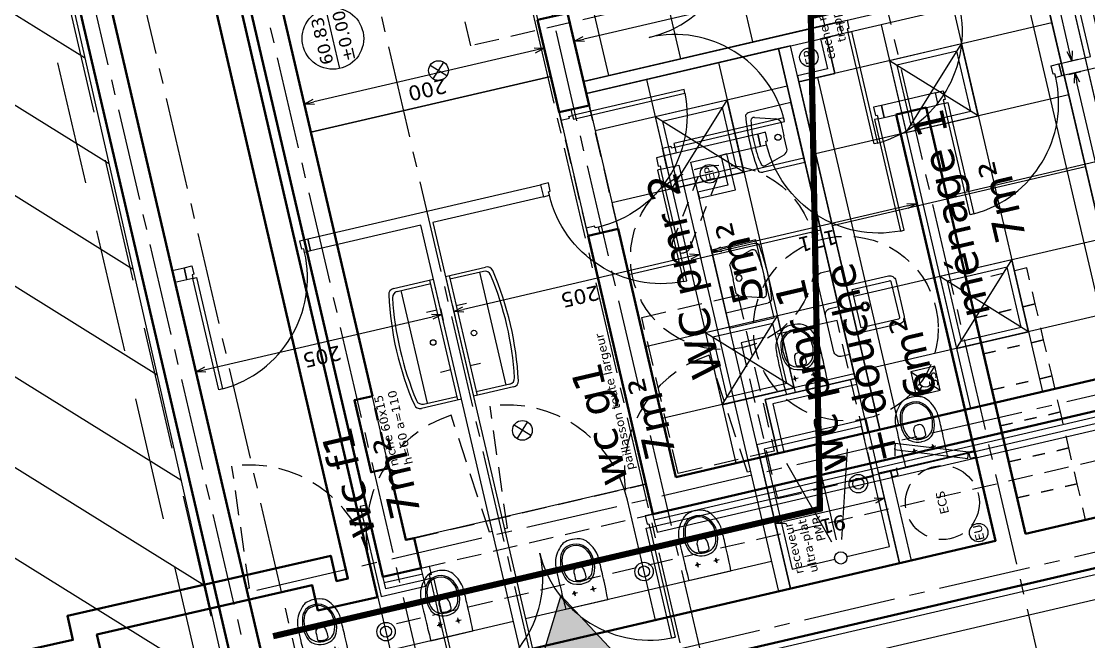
# Model space of a CAD drawing. Header units: metres. Extents: x -49 to 867749, y -579737 to 170817.
# Drawn here: x 867388.71 to 867397.37, y -409060.7 to -409055.66 of the extents above; entities that cross this region are included whole.
import ezdxf
from ezdxf.enums import TextEntityAlignment as Align

# ---------------------------------------------------------------- set-up
doc = ezdxf.new("R2010")
doc.units = ezdxf.units.M
doc.header["$MEASUREMENT"] = 0
doc.header["$PDMODE"] = 3
doc.header["$PDSIZE"] = 0.1
for name, pattern in [('01', [0.15, 0.1, -0.05]), ('02', [0.28, 0.2, -0.08]), ('AXES2', [1.125, 0.75, -0.125, 0.125, -0.125]), ('CACHE2', [0.1875, 0.125, -0.0625]), ('DASHED', [0.75, 0.5, -0.25])]:
    doc.linetypes.add(name, pattern=pattern)
for name, color, linetype in [('00-AXE-0.00', 14, 'AXES2'), ('01-CLOISON-0.25', 3, 'Continuous'), ('01-DOUBLAGE-0.0x', 6, 'Continuous'), ('01-ISOL-0.08', 43, 'ISOLATION'), ('01-SANITAIRE-0.15', 44, 'Continuous'), ('02-VU-CACHE-01-0.10', 133, '01'), ('05-COT-ALTIM-0.20', 42, 'Continuous'), ('06-COT-50&100-0.20', 2, 'Continuous'), ('06-SYMB-DIVERS-0.20', 20, 'Continuous'), ('06-TXT-DETAILS-DIVERS-02.20', 2, 'Continuous'), ('06-TXT-DIVERS-0.20', 70, 'Continuous'), ('06-TXT-ETIQUETTES SURFACES', 210, 'Continuous'), ('07-CTA-0.13', 163, 'Continuous'), ('07-PLAFONDS-0.13', 5, 'Continuous'), ('07-SOLS-0.13', 211, 'Continuous'), ('08-VU-0.08', 56, 'Continuous'), ('08-VU-0.20', 32, 'Continuous'), ('BAT_HACHURES', 252, 'Continuous')]:
    doc.layers.add(name, color=color, linetype=linetype)
doc.layers.add('01-BETON-0.40', color=4, linetype='Continuous', lineweight=40)
doc.layers.add('01-MEN-CP-0.15', color=2, linetype='Continuous', lineweight=18)
doc.styles.add('COT', font='verdana.ttf')
doc.styles.add('détail 100', font='verdana.ttf', dxfattribs={"height": 0.1})
doc.styles.add('locaux 100', font='verdana.ttf', dxfattribs={"height": 0.22})
doc.styles.add('locaux 20', font='verdana.ttf', dxfattribs={"height": 0.07})
doc.styles.get("Standard").update_dxf_attribs({"font": 'arial.ttf'})
doc.linetypes.add('ISOLATION', pattern='A,0.0001,-0.1,[134,ltypeshp.shx,S=0.1,R=0,X=-0.1,Y=0],-0.2,[134,ltypeshp.shx,S=0.1,R=180,X=0.1,Y=0],-0.1', length=0.4001)
doc.dimstyles.new('COT50', dxfattribs={"dimtxt": 0.12, "dimasz": 0.08, "dimexe": 0.05, "dimexo": 0, "dimgap": 0.05, "dimtad": 1, "dimdec": 0, "dimlfac": 100, "dimzin": 0, "dimdsep": 46, "dimtxsty": 'COT', "dimblk": 'OPEN30', "dimcen": 0.04, "dimdle": 0.05, "dimclrd": 256, "dimclre": 256, "dimclrt": 6, "dimadec": 0, "dimazin": 0, "dimtm": 1e-09, "dimtfac": 1, "dimtdec": 0, "dimtmove": 1, "dimatfit": 0, "dimldrblk": 'OPEN30', "dimfxl": 0.05, "dimfxlon": 1, "dimtolj": 1, "dimtzin": 0, "dimlwd": -1, "dimlwe": -1, "dimarcsym": 0})

# ---------------------------------------------------------------- blocks, each defined once
blk = doc.blocks.new('P180')
for points in [[(-1.85, 0.915), (-1.85, 0), (-1.88, 0), (-1.88, 0.915)], [(-0.08, 0.915), (-0.08, 0), (-0.05, 0), (-0.05, 0.915)], [(0, 0), (0, -0.1), (-0.065, -0.1), (-0.065, -0.03), (-0.05, -0.03), (-0.05, 0)]]:
    blk.add_lwpolyline(points, close=True)
at = {"linetype": 'Continuous'}
blk.add_lwpolyline([(-1.93, 0), (-1.93, -0.1), (-1.865, -0.1), (-1.865, -0.03), (-1.88, -0.03), (-1.88, 0)], close=True, dxfattribs=at)
for centre, start, end in [((-1.88, 0), 0, 90), ((-0.05, 0), 90, 180)]:
    blk.add_arc(centre, 0.915, start, end)
at = {"linetype": 'Continuous', "text_generation_flag": 6}
blk.add_attdef('TEXTE', (-0.1883, 0.5982), '', height=0.08, rotation=90, dxfattribs=at)
blk = doc.blocks.new('Eclairage-Pl-60x60')
for p, q in [((-0.3, 0.3), (0.3, -0.3)), ((-0.3, -0.3), (0.3, 0.3))]:
    blk.add_line(p, q)
for points in [[(-0.3, -0.3), (0.3, -0.3), (0.3, 0.3), (-0.3, 0.3)], [(-0.25, -0.25), (0.25, -0.25), (0.25, 0.25), (-0.25, 0.25)]]:
    blk.add_lwpolyline(points, close=True)
blk = doc.blocks.new('P90')
at = {"linetype": 'Continuous'}
for points in [[(-0.05, 0.9295), (-0.05, 0), (-0.08, 0), (-0.08, 0.9295)], [(-0.965, -0.03), (-0.965, -0.1), (-1.03, -0.1), (-1.03, 0), (-0.98, 0), (-0.98, -0.03)], [(0, 0), (0, -0.1), (-0.065, -0.1), (-0.065, -0.03), (-0.05, -0.03), (-0.05, 0)]]:
    blk.add_lwpolyline(points, close=True, dxfattribs=at)
blk.add_arc((-0.0434, -0.0064), 0.9366, 92.23877, 179.60621, dxfattribs=at)
at = {"linetype": 'Continuous', "text_generation_flag": 6}
blk.add_attdef('TEXTE', text='', height=0.08, rotation=90, dxfattribs=at).set_placement((-0.1883, 0.4692), align=Align.CENTER)
blk = doc.blocks.new('lav')
for p, q in [((0, 0.5), (-0.3497, 0.5)), ((-0.3163, 0.45), (-0.15, 0.4)), ((0, 0), (0, 0.5)), ((-0.1167, 0.3667), (-0.1167, 0.25)), ((-0.1167, 0.1333), (-0.1167, 0.25)), ((-0.3163, 0.05), (-0.15, 0.1)), ((0, 0), (-0.3497, 0))]:
    blk.add_line(p, q)
blk.add_circle((-0.1667, 0.25), 0.025)
for centre, radius, start, end in [((1.5112, 0.2308), 1.911, 172.40536, 179.42341), ((-0.3295, 0.4181), 0.0844, 103.8031, 129.32701), ((0.4976, 0.2639), 0.864, 168.69007, 180.92107), ((-0.3247, 0.425), 0.0264, 71.56505, 161.56505), ((-0.1722, 0.3444), 0.0598, 21.80141, 68.19859), ((1.5112, 0.2692), 1.911, 180.57659, 187.59464), ((0.4976, 0.2361), 0.864, 179.07893, 191.30993), ((-0.1722, 0.1556), 0.0598, 291.80141, 338.19859), ((-0.3397, 0.0617), 0.0625, 226.07607, 260.79383), ((-0.3247, 0.075), 0.0264, 198.43495, 288.43495)]:
    blk.add_arc(centre, radius, start, end)
blk = doc.blocks.new('WCalliaSuspsansreserv-Plan')
at = {"linetype": 'Continuous'}
for points, knots in [([(-175.564, 0), (-175.564, 0), (174.9225, 0.001), (174.9225, 0.001), (174.9225, 0.001), (178.3975, -106.316), (178.7425, -212.6345), (177.9155, -318.9545), (177.9155, -318.9545), (177.545, -366.6675), (166.254, -424.003), (135.236, -466.73), (135.236, -466.73), (104.3415, -509.285), (60.766, -540.0365), (-0.3015, -539.9965), (-0.3015, -539.9965), (-72.7745, -539.9485), (-123.7985, -496.924), (-151.8715, -441.5495), (-151.8715, -441.5495), (-171.506, -402.8175), (-178.356, -357.626), (-178.632, -318.63), (-178.632, -318.63), (-179.385, -212.419), (-178.256, -106.209), (-175.564, 0)], [0, 0, 0, 0, 0.125, 0.125, 0.125, 0.1875, 0.25, 0.25, 0.25, 0.3125, 0.375, 0.375, 0.375, 0.4375, 0.5, 0.5, 0.5, 0.5625, 0.625, 0.625, 0.625, 0.6875, 0.75, 0.75, 0.75, 0.875, 1, 1, 1, 1]), ([(-0.175, -499.369), (-75.617, -499.369), (-136.774, -425.602), (-136.774, -334.606), (-136.774, -334.606), (-136.774, -243.6095), (-75.617, -169.8425), (-0.175, -169.8425), (-0.175, -169.8425), (75.2665, -169.8425), (136.4235, -243.6095), (136.4235, -334.606), (136.4235, -334.606), (136.4235, -425.602), (75.2665, -499.369), (-0.175, -499.369)], [0, 0, 0, 0, 0.2, 0.2, 0.2, 0.3, 0.4, 0.4, 0.4, 0.5, 0.6, 0.6, 0.6, 0.8, 1, 1, 1, 1]), ([(-77.8015, -117.351), (-81.9175, -117.351), (-85.2545, -114.0145), (-85.2545, -109.898), (-85.2545, -109.898), (-85.2545, -105.782), (-81.9175, -102.4455), (-77.8015, -102.4455), (-77.8015, -102.4455), (-73.6855, -102.4455), (-70.3485, -105.782), (-70.3485, -109.898), (-70.3485, -109.898), (-70.3485, -114.0145), (-73.6855, -117.351), (-77.8015, -117.351)], [0, 0, 0, 0, 0.2, 0.2, 0.2, 0.3, 0.4, 0.4, 0.4, 0.5, 0.6, 0.6, 0.6, 0.8, 1, 1, 1, 1]), ([(77.278, -117.351), (73.162, -117.351), (69.8255, -114.0145), (69.8255, -109.898), (69.8255, -109.898), (69.8255, -105.782), (73.162, -102.4455), (77.278, -102.4455), (77.278, -102.4455), (81.3945, -102.4455), (84.731, -105.782), (84.731, -109.898), (84.731, -109.898), (84.731, -114.0145), (81.3945, -117.351), (77.278, -117.351)], [0, 0, 0, 0, 0.2, 0.2, 0.2, 0.3, 0.4, 0.4, 0.4, 0.5, 0.6, 0.6, 0.6, 0.8, 1, 1, 1, 1]), ([(-0.2505, -487.4275), (-67.9855, -487.4275), (-122.895, -421.2465), (-122.895, -339.6085), (-122.895, -339.6085), (-122.895, -257.97), (-67.9855, -191.7895), (-0.2505, -191.7895), (-0.2505, -191.7895), (67.4845, -191.7895), (122.394, -257.97), (122.394, -339.6085), (122.394, -339.6085), (122.394, -421.2465), (67.4845, -487.4275), (-0.2505, -487.4275)], [0, 0, 0, 0, 0.2, 0.2, 0.2, 0.3, 0.4, 0.4, 0.4, 0.5, 0.6, 0.6, 0.6, 0.8, 1, 1, 1, 1]), ([(-44.891, -219.375), (-44.96, -215.282), (-42.295, -210.4525), (-38.5185, -208.875), (-38.5185, -208.875), (-26.5195, -203.8605), (-13.36, -200.7605), (-0.3545, -200.7605), (-0.3545, -200.7605), (12.756, -200.7605), (26.041, -203.8105), (38.133, -208.878), (38.133, -208.878), (41.9265, -210.4675), (44.601, -215.4065), (44.397, -219.515), (44.397, -219.515), (42.7995, -251.706), (45.7775, -310.371), (-0.244, -310.319), (-0.244, -310.319), (-46.2655, -310.267), (-44.3025, -254.0065), (-44.891, -219.375)], [0, 0, 0, 0, 0.142857143, 0.142857143, 0.142857143, 0.214285714, 0.285714286, 0.285714286, 0.285714286, 0.357142857, 0.428571429, 0.428571429, 0.428571429, 0.5, 0.571428571, 0.571428571, 0.571428571, 0.642857143, 0.714285714, 0.714285714, 0.714285714, 0.857142857, 1, 1, 1, 1])]:
    blk.add_open_spline(points, degree=3, knots=knots, dxfattribs=at)
at = {"linetype": 'DASHED'}
for points in [[(-57.1305, -110.108), (-57.1305, -110.108), (-103.4175, -110.108), (-103.4175, -110.108)], [(-77.6425, -131.902), (-77.6425, -131.902), (-77.6425, -88.6285), (-77.6425, -88.6285)], [(98.1545, -109.742), (98.1545, -109.742), (51.8675, -109.742), (51.8675, -109.742)], [(77.6425, -131.536), (77.6425, -131.536), (77.6425, -88.2625), (77.6425, -88.2625)]]:
    blk.add_open_spline(points, degree=3, dxfattribs=at)
blk = doc.blocks.new('vidoir40x40')
for points in [[(-0.2, 0), (0.2, 0), (0.2, 0.35, 0.414214), (0.15, 0.4), (-0.15, 0.4, 0.414214), (-0.2, 0.35)], [(-0.16, 0.04), (0.16, 0.04), (0.16, 0.35, 0.414214), (0.15, 0.36), (-0.15, 0.36, 0.414214), (-0.16, 0.35)]]:
    blk.add_lwpolyline(points, format="xyb", close=True)
for radius in [0.035, 0.025]:
    blk.add_circle((0, 0.11), radius)
blk = doc.blocks.new('siphon de sol')
for p, q in [((-0.1, 0.1), (-0.0354, 0.0354)), ((0.1, 0.1), (0.0354, 0.0354)), ((-0.0354, -0.0354), (-0.1, -0.1)), ((0.0354, -0.0354), (0.1, -0.1))]:
    blk.add_line(p, q)
blk.add_lwpolyline([(-0.1, -0.1), (0.1, -0.1), (0.1, 0.1), (-0.1, 0.1)], close=True)
blk.add_circle((0, 0), 0.05)
at = {"insert": (-0.0011, -0.0591), "char_height": 0.07, "width": 0.902134, "attachment_point": 5, "rotation": 360, "style": 'locaux 20'}
blk.add_mtext('SS', dxfattribs=at)
blk = doc.blocks.new('_Open30')
at = {"color": 0, "linetype": 'ByBlock', "lineweight": -2}
for p, q in [((-1, 0.27), (0, 0)), ((0, 0), (-1, -0.27)), ((0, 0), (-1, 0))]:
    blk.add_line(p, q, dxfattribs=at)
blk = doc.blocks.new('*D173')
at = {"layer": '06-COT-50&100-0.20', "transparency": 16777216}
for p, q in [((867395.7789, -409045.6372), (867395.8762, -409045.6145)), ((867398.7535, -409058.1782), (867395.8457, -409045.7038)), ((867398.723, -409058.2675), (867398.8203, -409058.2448))]:
    blk.add_line(p, q, dxfattribs=at)
at = {"layer": 'Defpoints', "color": 0, "transparency": 16777216}
for p in [(867395.8276, -409045.6259), (867394.9826, -409045.8228), (867397.9266, -409058.4531)]:
    blk.add_point(p, dxfattribs=at)
at = {"layer": '06-COT-50&100-0.20', "transparency": 16777216, "xscale": 0.08, "yscale": 0.08, "zscale": 0.08}
for p, rotation in [((867395.8276, -409045.6259), 103.1212703830424), ((867398.7716, -409058.2561), 283.1212703830424)]:
    blk.add_blockref('_Open30', p, dxfattribs=dict(at, rotation=rotation))
at = {"layer": '06-COT-50&100-0.20', "color": 6, "transparency": 16777216, "insert": (867397.1901, -409051.9665), "char_height": 0.12, "attachment_point": 5, "rotation": 103.12127, "style": 'COT'}
blk.add_mtext('\\A1;1297', dxfattribs=at)
blk = doc.blocks.new('*D178')
at = {"layer": '06-COT-50&100-0.20', "transparency": 16777216}
for p, q in [((867396.8955, -409054.9103), (867396.9182, -409055.0077)), ((867396.8289, -409054.9771), (867393.2742, -409055.8057)), ((867393.1849, -409055.7752), (867393.2076, -409055.8726))]:
    blk.add_line(p, q, dxfattribs=at)
at = {"layer": 'Defpoints', "color": 0, "transparency": 16777216}
for p in [(867396.3915, -409052.7482), (867392.681, -409053.6131), (867393.1963, -409055.8239)]:
    blk.add_point(p, dxfattribs=at)
at = {"layer": '06-COT-50&100-0.20', "transparency": 16777216, "xscale": 0.08, "yscale": 0.08, "zscale": 0.08}
for p, rotation in [((867396.9068, -409054.959), 13.12127038304243), ((867393.1963, -409055.8239), 193.1212703830424)]:
    blk.add_blockref('_Open30', p, dxfattribs=dict(at, rotation=rotation))
at = {"layer": '06-COT-50&100-0.20', "color": 6, "transparency": 16777216, "insert": (867395.0772, -409055.5012), "char_height": 0.12, "attachment_point": 5, "rotation": 193.12127, "style": 'COT'}
blk.add_mtext('\\A1;381', dxfattribs=at)
blk = doc.blocks.new('*D192')
at = {"layer": '06-COT-50&100-0.20', "transparency": 16777216}
for p, q in [((867392.9415, -409055.8319), (867392.9642, -409055.9293)), ((867392.8749, -409055.8988), (867391.083, -409056.3165)), ((867390.9937, -409056.286), (867391.0164, -409056.3834))]:
    blk.add_line(p, q, dxfattribs=at)
at = {"layer": 'Defpoints', "color": 0, "transparency": 16777216}
for p in [(867389.8541, -409051.397), (867392.8993, -409055.6511), (867391.005, -409056.3347)]:
    blk.add_point(p, dxfattribs=at)
at = {"layer": '06-COT-50&100-0.20', "transparency": 16777216, "xscale": 0.08, "yscale": 0.08, "zscale": 0.08}
for p, rotation in [((867392.9528, -409055.8806), 13.12127038304243), ((867391.005, -409056.3347), 193.1212703830424)]:
    blk.add_blockref('_Open30', p, dxfattribs=dict(at, rotation=rotation))
at = {"layer": '06-COT-50&100-0.20', "color": 6, "transparency": 16777216, "insert": (867392.0045, -409056.2172), "char_height": 0.12, "attachment_point": 5, "rotation": 193.12127, "style": 'COT'}
blk.add_mtext('\\A1;200', dxfattribs=at)
blk = doc.blocks.new('Niv+Alti-Plan')
blk.add_line((-0.25, 0), (0.25, 0))
blk.add_circle((0, 0), 0.25)
at = {"style": 'détail 100'}
for tag, p in [('ALTI', (0, 0.09)), ('NIVEAU', (0, -0.09))]:
    blk.add_attdef(tag, text='', height=0.1, dxfattribs=at).set_placement(p, align=Align.MIDDLE_CENTER)
blk = doc.blocks.new('*D834')
at = {"layer": '06-COT-50&100-0.20', "transparency": 16777216}
for p, q in [((867397.2091, -409056.0926), (867397.3064, -409056.0699)), ((867398.0465, -409059.4649), (867397.2759, -409056.1591)), ((867398.016, -409059.5542), (867398.1133, -409059.5315))]:
    blk.add_line(p, q, dxfattribs=at)
at = {"layer": 'Defpoints', "color": 0, "transparency": 16777216}
for p in [(867397.2578, -409056.0812), (867396.0523, -409056.3622), (867396.8592, -409059.8238)]:
    blk.add_point(p, dxfattribs=at)
at = {"layer": '06-COT-50&100-0.20', "transparency": 16777216, "xscale": 0.08, "yscale": 0.08, "zscale": 0.08}
for p, rotation in [((867397.2578, -409056.0812), 103.1212703830424), ((867398.0646, -409059.5428), 283.1212703830424)]:
    blk.add_blockref('_Open30', p, dxfattribs=dict(at, rotation=rotation))
at = {"layer": '06-COT-50&100-0.20', "color": 6, "transparency": 16777216, "insert": (867397.5516, -409057.8376), "char_height": 0.12, "attachment_point": 5, "rotation": 103.12127, "style": 'COT'}
blk.add_mtext('\\A1;355', dxfattribs=at)
blk = doc.blocks.new('*D839')
at = {"layer": '06-COT-50&100-0.20', "transparency": 16777216}
for p, q in [((867396.807, -409053.9273), (867396.7096, -409053.95)), ((867397.2169, -409055.9059), (867396.7765, -409054.0166)), ((867397.2837, -409055.9725), (867397.1864, -409055.9952))]:
    blk.add_line(p, q, dxfattribs=at)
at = {"layer": 'Defpoints', "color": 0, "transparency": 16777216}
for p in [(867396.7583, -409053.9387), (867396.9095, -409053.9034), (867397.3863, -409055.9486)]:
    blk.add_point(p, dxfattribs=at)
at = {"layer": '06-COT-50&100-0.20', "transparency": 16777216, "xscale": 0.08, "yscale": 0.08, "zscale": 0.08}
for p, rotation in [((867396.7583, -409053.9387), 103.1212703830424), ((867397.235, -409055.9838), 283.1212703830424)]:
    blk.add_blockref('_Open30', p, dxfattribs=dict(at, rotation=rotation))
at = {"layer": '06-COT-50&100-0.20', "color": 6, "transparency": 16777216, "insert": (867396.8871, -409054.9868), "char_height": 0.12, "attachment_point": 5, "rotation": 103.12127, "style": 'COT'}
blk.add_mtext('\\A1;210', dxfattribs=at)
blk = doc.blocks.new('LAVD')
for p, q in [((500, 0), (-500, 0)), ((-500, -334.2), (-500, 0)), ((500, -30), (-500, -30)), ((-470, -309.5), (-470, -30)), ((-250, -30), (-250, -116.4)), ((250, -30), (250, -116.4)), ((470, -309.5), (470, -30)), ((500, 0), (500, -334.2)), ((470, -275.5), (-470, -275.5))]:
    blk.add_line(p, q)
blk.add_circle((0, -120), 22.5)
for centre, radius, start, end in [((-450, -334.2), 50, 180, 259.62818), ((-420, -309.5), 50, 180, 260.32653), ((420, -309.5), 50, 279.67347, 0), ((450, -334.2), 50, 280.37182, 0), ((0, 2124.5), 2549.5, 259.62818, 280.37182), ((0, 2154.5), 2549.5, 260.32653, 279.67347)]:
    blk.add_arc(centre, radius, start, end)
blk = doc.blocks.new('*D845')
at = {"layer": '06-COT-50&100-0.20', "transparency": 16777216}
for p, q in [((867392.1098, -409057.9938), (867392.1325, -409058.0912)), ((867390.2026, -409058.4897), (867392.0433, -409058.0607)), ((867390.1133, -409058.4592), (867390.136, -409058.5566))]:
    blk.add_line(p, q, dxfattribs=at)
at = {"layer": 'Defpoints', "color": 0, "transparency": 16777216}
for p in [(867391.9523, -409057.3179), (867389.9558, -409057.7833), (867392.1212, -409058.0425)]:
    blk.add_point(p, dxfattribs=at)
at = {"layer": '06-COT-50&100-0.20', "transparency": 16777216, "xscale": 0.08, "yscale": 0.08, "zscale": 0.08}
for p, rotation in [((867392.1212, -409058.0425), 13.12127038304243), ((867390.1247, -409058.5079), 193.1212703830424)]:
    blk.add_blockref('_Open30', p, dxfattribs=dict(at, rotation=rotation))
at = {"layer": '06-COT-50&100-0.20', "color": 6, "transparency": 16777216, "insert": (867391.1485, -409058.3848), "char_height": 0.12, "attachment_point": 5, "rotation": 193.12127, "style": 'COT'}
blk.add_mtext('\\A1;205', dxfattribs=at)
blk = doc.blocks.new('*D846')
at = {"layer": '06-COT-50&100-0.20', "transparency": 16777216}
for p, q in [((867394.2037, -409057.5058), (867394.2264, -409057.6031)), ((867394.1371, -409057.5726), (867392.2965, -409058.0017)), ((867392.2072, -409057.9711), (867392.2299, -409058.0685))]:
    blk.add_line(p, q, dxfattribs=at)
at = {"layer": 'Defpoints', "color": 0, "transparency": 16777216}
for p in [(867394.0461, -409056.8298), (867392.0496, -409057.2952), (867392.2186, -409058.0198)]:
    blk.add_point(p, dxfattribs=at)
at = {"layer": '06-COT-50&100-0.20', "transparency": 16777216, "xscale": 0.08, "yscale": 0.08, "zscale": 0.08}
for p, rotation in [((867394.215, -409057.5544), 13.12127038304243), ((867392.2186, -409058.0198), 193.1212703830424)]:
    blk.add_blockref('_Open30', p, dxfattribs=dict(at, rotation=rotation))
at = {"layer": '06-COT-50&100-0.20', "color": 6, "transparency": 16777216, "insert": (867393.2423, -409057.8967), "char_height": 0.12, "attachment_point": 5, "rotation": 193.12127, "style": 'COT'}
blk.add_mtext('\\A1;205', dxfattribs=at)
blk = doc.blocks.new('*D847')
at = {"layer": '06-COT-50&100-0.20', "transparency": 16777216}
for p, q in [((867395.8999, -409057.1617), (867394.3903, -409057.5136)), ((867395.9664, -409057.0949), (867395.9891, -409057.1922)), ((867394.3011, -409057.4831), (867394.3238, -409057.5804))]:
    blk.add_line(p, q, dxfattribs=at)
at = {"layer": 'Defpoints', "color": 0, "transparency": 16777216}
for p in [(867395.8089, -409056.419), (867394.1435, -409056.8071), (867394.3124, -409057.5317)]:
    blk.add_point(p, dxfattribs=at)
at = {"layer": '06-COT-50&100-0.20', "transparency": 16777216, "xscale": 0.08, "yscale": 0.08, "zscale": 0.08}
for p, rotation in [((867395.9778, -409057.1436), 13.12127038304243), ((867394.3124, -409057.5317), 193.1212703830424)]:
    blk.add_blockref('_Open30', p, dxfattribs=dict(at, rotation=rotation))
at = {"layer": '06-COT-50&100-0.20', "color": 6, "transparency": 16777216, "insert": (867395.1701, -409057.445), "char_height": 0.12, "attachment_point": 5, "rotation": 193.12127, "style": 'COT'}
blk.add_mtext('\\A1;171', dxfattribs=at)
blk = doc.blocks.new('*D848')
at = {"layer": '06-COT-50&100-0.20', "transparency": 16777216}
for p, q in [((867400.1462, -409056.116), (867400.1689, -409056.2134)), ((867396.2982, -409057.0643), (867400.0797, -409056.1829)), ((867396.2089, -409057.0338), (867396.2316, -409057.1312))]:
    blk.add_line(p, q, dxfattribs=at)
at = {"layer": 'Defpoints', "color": 0, "transparency": 16777216}
for p in [(867399.9897, -409055.4444), (867400.1576, -409056.1647), (867396.0523, -409056.3622)]:
    blk.add_point(p, dxfattribs=at)
at = {"layer": '06-COT-50&100-0.20', "transparency": 16777216, "xscale": 0.08, "yscale": 0.08, "zscale": 0.08}
for p, rotation in [((867400.1576, -409056.1647), 13.12127038304243), ((867396.2202, -409057.0825), 193.1212703830424)]:
    blk.add_blockref('_Open30', p, dxfattribs=dict(at, rotation=rotation))
at = {"layer": '06-COT-50&100-0.20', "color": 6, "transparency": 16777216, "insert": (867398.2144, -409056.7331), "char_height": 0.12, "attachment_point": 5, "rotation": 193.12127, "style": 'COT'}
blk.add_mtext('\\A1;404', dxfattribs=at)
blk = doc.blocks.new('*D851')
at = {"layer": '06-COT-50&100-0.20', "transparency": 16777216}
for p, q in [((867395.725, -409059.5832), (867395.7023, -409059.4858)), ((867395.6357, -409059.5527), (867394.9053, -409059.7229)), ((867394.8388, -409059.7898), (867394.8161, -409059.6924))]:
    blk.add_line(p, q, dxfattribs=at)
at = {"layer": 'Defpoints', "color": 0, "transparency": 16777216}
for p in [(867394.8274, -409059.7411), (867395.8367, -409060.0622), (867394.9504, -409060.2688)]:
    blk.add_point(p, dxfattribs=at)
at = {"layer": '06-COT-50&100-0.20', "transparency": 16777216, "xscale": 0.08, "yscale": 0.08, "zscale": 0.08}
for p, rotation in [((867395.7137, -409059.5345), 13.12127038304243), ((867394.8274, -409059.7411), 193.1212703830424)]:
    blk.add_blockref('_Open30', p, dxfattribs=dict(at, rotation=rotation))
at = {"layer": '06-COT-50&100-0.20', "color": 6, "transparency": 16777216, "insert": (867395.296, -409059.7473), "char_height": 0.12, "attachment_point": 5, "rotation": 193.12127, "style": 'COT'}
blk.add_mtext('\\A1;91', dxfattribs=at)

msp = doc.modelspace()

# ---------------------------------------------------------------- hatches: boundary and pattern name
at = {"layer": '06-SYMB-DIVERS-0.20'}
h = msp.add_hatch(color=256, dxfattribs=at)
h.dxf.hatch_style = 1
h.paths.add_polyline_path([(867393.6351, -409060.9095), (867393.0883, -409060.3255), (867392.856, -409061.0911), (867393.2115, -409060.8542)])
at = {"layer": 'BAT_HACHURES'}
h = msp.add_hatch(dxfattribs=at)
h.set_pattern_fill('ANSI31', color=256, scale=5, style=0)
h.set_pattern_definition([(148.1213, (867401.65184, -409059.2714), (-0.330077, -0.53073), [])])
edge = h.paths.add_edge_path()
edge.add_line((867390.566, -409061.8555), (867369.4457, -409066.5774))
edge.add_line((867369.4457, -409066.5774), (867370.2797, -409070.2335))
edge.add_arc((867369.744, -409076.8023), 6.5906, 13.95806, 85.33853, ccw=False)
edge.add_arc((867369.7437, -409076.8067), 6.592, -102.64821, 13.99435, ccw=False)
edge.add_arc((867369.7528, -409076.8501), 6.5517, 119.74044, 257.19083, ccw=False)
edge.add_line((867366.5027, -409071.1613), (867363.9853, -409067.9225))
edge.add_line((867363.9853, -409067.9225), (867330.4289, -409075.506))
edge.add_line((867330.4289, -409075.506), (867327.5133, -409062.6187))
edge.add_line((867327.5133, -409062.6187), (867334.8301, -409060.9132))
edge.add_line((867334.8301, -409060.9132), (867335.3572, -409063.1855))
edge.add_line((867335.3572, -409063.1855), (867373.8693, -409054.454))
edge.add_line((867373.8693, -409054.454), (867373.9328, -409054.7293))
edge.add_line((867373.9328, -409054.7293), (867388.1927, -409051.4404))
edge.add_line((867388.1927, -409051.4404), (867390.566, -409061.8555))

# ---------------------------------------------------------------- linework, layer by layer
at = {"layer": '00-AXE-0.00'}
for p, q in [((867394.2401, -409060.8526), (867380.1955, -409000.6007)), ((867391.9808, -409061.0712), (867377.9361, -409000.8193)), ((867397.044, -409061.167), (867382.9993, -409000.9151)), ((867394.3101, -409061.8042), (867380.2655, -409001.5523)), ((867393.1387, -409062.0773), (867379.094, -409001.8254)), ((867391.3349, -409062.4977), (867377.2903, -409002.2458)), ((867390.9474, -409062.5881), (867376.9028, -409002.3362)), ((867403.4019, -409057.3051), (867390.5733, -409060.2954)), ((867402.3685, -409058.822), (867389.5399, -409061.8123))]:
    msp.add_line(p, q, dxfattribs=at)
at = {"layer": '01-BETON-0.40', "linetype": '01'}
msp.add_line((867391.6939, -409059.2899), (867391.5577, -409058.7055), dxfattribs=at)
at = {"layer": '01-BETON-0.40'}
for points in [[(867396.8592, -409059.8238), (867396.0523, -409056.3622), (867395.8089, -409056.419), (867396.6158, -409059.8806), (867390.7627, -409061.2449), (867387.7959, -409048.5173), (867385.9182, -409048.955), (867385.6594, -409047.8448), (867385.416, -409047.9016), (867385.7315, -409049.2552), (867387.6092, -409048.8176), (867390.61, -409061.6912), (867401.4716, -409059.1594), (867401.3808, -409058.7699), (867396.8592, -409059.8238)], [(867389.3679, -409060.8375), (867389.3231, -409060.6412), (867391.0698, -409060.2418), (867391.1166, -409060.4466), (867391.5993, -409060.3386), (867389.5834, -409051.6449), (867389.3886, -409051.6903), (867391.3589, -409060.1874), (867391.2672, -409060.208), (867391.2202, -409060.0023), (867389.0835, -409060.4908), (867389.1282, -409060.6862), (867384.2361, -409061.7799)], [(867394.0213, -409059.3634), (867402.4483, -409057.399), (867402.5051, -409057.6425), (867393.8346, -409059.6636), (867393.308, -409057.4041), (867393.5514, -409057.3474), (867394.0213, -409059.3634)]]:
    msp.add_lwpolyline(points, dxfattribs=at)
for points in [[(867389.6515, -409051.629), (867389.8949, -409051.5723), (867391.5577, -409058.7055), (867391.4116, -409058.7396), (867391.5478, -409059.3239), (867391.6939, -409059.2899), (867391.8301, -409059.8741), (867391.8983, -409059.8582), (867391.955, -409060.1017), (867391.6434, -409060.1743)], [(867393.1428, -409055.5944), (867393.3176, -409056.3443), (867393.0741, -409056.401), (867392.8993, -409055.6511)]]:
    msp.add_lwpolyline(points, close=True, dxfattribs=at)
at = {"layer": '01-CLOISON-0.25'}
for points in [[(867397.9267, -409058.4531), (867397.0481, -409054.6841), (867396.8533, -409054.7295), (867397.7319, -409058.4985)], [(867397.3863, -409055.9486), (867397.2454, -409055.3448), (867397.3428, -409055.3221), (867397.5063, -409056.0233), (867397.1528, -409056.1057), (867397.1301, -409056.0083)], [(867395.3466, -409055.666), (867393.2722, -409056.1495), (867393.2949, -409056.2469), (867395.3693, -409055.7634)], [(867394.8531, -409055.8837), (867395.5796, -409059.0001), (867395.677, -409058.9774), (867394.9505, -409055.861)], [(867395.0073, -409056.1044), (867395.0186, -409056.1531), (867395.3108, -409056.085), (867395.2427, -409055.7929), (867395.194, -409055.8042), (867395.2507, -409056.0477)], [(867395.6888, -409056.3443), (867395.7115, -409056.4417), (867396.1497, -409056.3395), (867396.127, -409056.2421)], [(867394.1435, -409056.8071), (867394.7084, -409056.6755), (867394.6857, -409056.5781), (867393.926, -409056.7552), (867393.9487, -409056.8525), (867394.0461, -409056.8298), (867394.853, -409060.2915), (867394.9504, -409060.2688)], [(867394.2003, -409057.0506), (867394.2116, -409057.0993), (867394.5038, -409057.0312), (867394.4357, -409056.739), (867394.387, -409056.7504), (867394.4437, -409056.9939)], [(867392.0496, -409057.2952), (867392.8565, -409060.7568), (867392.7592, -409060.7795), (867391.9523, -409057.3179), (867391.0563, -409057.5268), (867391.0336, -409057.4294), (867392.9229, -409056.989), (867392.9456, -409057.0864)], [(867389.9558, -409057.7833), (867389.9331, -409057.6859), (867390.0305, -409057.6632), (867390.0532, -409057.7606)], [(867395.934, -409060.0395), (867395.7638, -409059.3091), (867395.6664, -409059.3318), (867395.8367, -409060.0622)]]:
    msp.add_lwpolyline(points, close=True, dxfattribs=at)
for points in [[(867395.4774, -409058.5619), (867394.747, -409058.7321), (867394.8491, -409059.1704)], [(867395.4888, -409058.6106), (867394.807, -409058.7695), (867394.8978, -409059.159)]]:
    msp.add_lwpolyline(points, dxfattribs=at)
at = {"layer": '01-DOUBLAGE-0.0x'}
for points in [[(867402.5457, -409057.3763), (867402.6252, -409057.7172), (867393.8573, -409059.761), (867393.8687, -409059.8097), (867402.6852, -409057.7545), (867402.5944, -409057.365)], [(867391.4585, -409059.6013), (867391.6288, -409060.3318), (867391.9891, -409060.2478), (867391.9777, -409060.1991), (867391.6661, -409060.2717), (867391.5072, -409059.59)]]:
    msp.add_lwpolyline(points, close=True, dxfattribs=at)
at = {"layer": '01-ISOL-0.08', "ltscale": 0.1}
for p, q in [((867402.5164, -409057.6912), (867393.846, -409059.7123)), ((867391.9664, -409060.1504), (867391.6547, -409060.223))]:
    msp.add_line(p, q, dxfattribs=at)
at = {"layer": '01-MEN-CP-0.15'}
for p, q in [((867394.6262, -409059.3185), (867394.6019, -409059.3242)), ((867393.855, -409060.5251), (867393.628, -409059.5512)), ((867392.5321, -409059.8057), (867392.5078, -409059.8113)), ((867392.6541, -409059.7782), (867392.6298, -409059.7839)), ((867391.7609, -409061.0122), (867391.5339, -409060.0383)), ((867390.56, -409060.2654), (867390.5357, -409060.271))]:
    msp.add_line(p, q, dxfattribs=at)
for points in [[(867395.2357, -409058.0535, -0.000076), (867395.2357, -409058.0535), (867395.1676, -409057.7613, -0.414214), (867395.2049, -409057.7013), (867395.2731, -409057.6854)], [(867395.432, -409058.3671), (867395.3638, -409058.383, -0.414214), (867395.3038, -409058.3456), (867395.2357, -409058.0535, -0.414214), (867395.273, -409057.9934), (867395.3412, -409057.9775)]]:
    msp.add_lwpolyline(points, format="xyb", dxfattribs=at)
at = {"layer": '01-MEN-CP-0.15', "linetype": '01'}
for points in [[(867396.3825, -409057.7786), (867396.4506, -409058.0708), (867396.9376, -409057.9573), (867396.8695, -409057.6651)], [(867396.4506, -409058.0708), (867396.5187, -409058.363), (867397.0057, -409058.2495), (867396.9376, -409057.9573)], [(867396.5187, -409058.363), (867396.5868, -409058.6551), (867397.0738, -409058.5416), (867397.0057, -409058.2495)], [(867396.5868, -409058.6551), (867396.6549, -409058.9473), (867397.1419, -409058.8338), (867397.0738, -409058.5416)], [(867396.6549, -409058.9473), (867396.723, -409059.2395), (867397.21, -409059.126), (867397.1419, -409058.8338)], [(867396.723, -409059.2395), (867396.7911, -409059.5317), (867397.2781, -409059.4181), (867397.21, -409059.126)], [(867396.7911, -409059.5317), (867396.8592, -409059.8238), (867397.3462, -409059.7103), (867397.2781, -409059.4181)]]:
    msp.add_lwpolyline(points, close=True, dxfattribs=at)
at = {"layer": '01-MEN-CP-0.15', "linetype": '02'}
for points in [[(867394.6017, -409059.3233), (867394.2906, -409058.3729, 0.388889), (867393.6278, -409059.5503)], [(867392.6539, -409059.7773), (867392.5126, -409058.7873, -0.388889), (867393.6278, -409059.5503)], [(867392.5078, -409059.8113), (867392.1968, -409058.8609, 0.388889), (867391.5339, -409060.0384)], [(867390.56, -409060.2654), (867390.4187, -409059.2754, -0.388889), (867391.5339, -409060.0384)]]:
    msp.add_lwpolyline(points, format="xyb", dxfattribs=at)
at = {"layer": '01-MEN-CP-0.15'}
for points in [[(867396.3908, -409059.2111), (867396.3968, -409059.1615), (867395.8011, -409059.0896), (867395.7951, -409059.1393)], [(867396.4569, -409059.1988), (867396.4455, -409059.1502), (867396.3968, -409059.1615), (867396.4082, -409059.2102)], [(867395.8238, -409059.3464), (867395.8125, -409059.2977), (867395.7638, -409059.3091), (867395.7751, -409059.3578)]]:
    msp.add_lwpolyline(points, close=True, dxfattribs=at)
at = {"layer": '01-MEN-CP-0.15', "linetype": '01', "ltscale": 0.5}
msp.add_arc((867396.3968, -409059.1615), 0.6, 173.12127, 193.12127, dxfattribs=at)
at = {"layer": '01-SANITAIRE-0.15', "linetype": 'CACHE2'}
for p, q in [((867393.9943, -409057.454), (867394.2239, -409056.8729)), ((867394.1403, -409057.4884), (867394.3633, -409056.9282))]:
    msp.add_line(p, q, dxfattribs=at)
at = {"layer": '01-SANITAIRE-0.15'}
for p, q in [((867394.7963, -409060.048), (867392.7998, -409060.5134)), ((867392.7024, -409060.5361), (867390.7059, -409061.0014))]:
    msp.add_line(p, q, dxfattribs=at)
at = {"layer": '01-SANITAIRE-0.15', "linetype": '02'}
msp.add_lwpolyline([(867397.9373, -409052.8042), (867396.0354, -409044.6449), (867393.8746, -409043.151), (867386.0208, -409009.458), (867385.4822, -409009.123), (867377.7497, -409010.9254), (867377.4147, -409011.4641), (867378.5055, -409016.144), (867378.116, -409016.2348), (867376.9875, -409011.3935), (867377.4975, -409010.5735), (867385.5527, -409008.6958), (867386.3727, -409009.2058), (867394.2291, -409042.9098), (867396.3899, -409044.4037), (867398.4439, -409053.2156), (867397.5515, -409054.6505), (867392.3558, -409055.8616), (867392.265, -409055.4721), (867397.2994, -409054.2986), (867398.0168, -409053.145)], dxfattribs=at)
at = {"layer": '01-SANITAIRE-0.15', "linetype": 'CACHE2', "const_width": 0.05}
msp.add_lwpolyline([(867390.7524, -409060.6556), (867395.1904, -409059.6211), (867395.1159, -409055.6204), (867401.2869, -409054.182)], dxfattribs=at)
at = {"layer": '01-SANITAIRE-0.15'}
for points in [[(867394.8177, -409058.0695), (867394.6701, -409057.4365), (867394.3098, -409057.5205), (867394.4574, -409058.1535)], [(867394.678, -409059.1001), (867394.9504, -409060.2688), (867395.8367, -409060.0622), (867395.5642, -409058.8935)]]:
    msp.add_lwpolyline(points, close=True, dxfattribs=at)
for points in [[(867395.4082, -409060.008), (867395.7539, -409059.9275), (867395.5269, -409058.9536), (867394.738, -409059.1374), (867394.9651, -409060.1113), (867395.3108, -409060.0307)], [(867395.3688, -409059.8697), (867395.4149, -409059.1337)], [(867395.3254, -409059.8733), (867395.1665, -409059.1916)], [(867395.2639, -409059.1689), (867395.1823, -409059.1879)], [(867394.9182, -409059.2495), (867395.2849, -409059.8893)]]:
    msp.add_lwpolyline(points, dxfattribs=at)
for centre, radius in [((867395.1006, -409055.9543), 0.075), ((867394.2936, -409056.9005), 0.075), ((867396.4788, -409059.8139), 0.075), ((867395.3595, -409060.0194), 0.05)]:
    msp.add_circle(centre, radius, dxfattribs=at)
at = {"layer": '01-SANITAIRE-0.15', "linetype": 'CACHE2'}
msp.add_circle((867394.0673, -409057.4712), 0.075, dxfattribs=at)
at = {"layer": '01-SANITAIRE-0.15', "linetype": '02'}
msp.add_circle((867396.1841, -409059.5705), 0.3, dxfattribs=at)
at = {"layer": '02-VU-CACHE-01-0.10', "linetype": '02'}
for p, q in [((867393.5514, -409057.3474), (867393.3176, -409056.3443)), ((867393.308, -409057.4041), (867393.0741, -409056.401)), ((867391.8983, -409059.8582), (867393.7779, -409059.4201)), ((867391.955, -409060.1017), (867393.8346, -409059.6636))]:
    msp.add_line(p, q, dxfattribs=at)
at = {"layer": '06-SYMB-DIVERS-0.20', "linetype": '02'}
for points in [[(867393.7449, -409058.0675), (867394.5241, -409057.8859), (867394.8192, -409059.1519), (867394.0401, -409059.3336)], [(867394.8447, -409059.538), (867395.6238, -409059.3564), (867395.3287, -409058.0903), (867394.5496, -409058.2719)]]:
    msp.add_lwpolyline(points, close=True, dxfattribs=at)
at = {"layer": '06-SYMB-DIVERS-0.20'}
msp.add_lwpolyline([(867393.6351, -409060.9095), (867393.0883, -409060.3255), (867392.856, -409061.0911), (867393.2115, -409060.8542), (867393.6351, -409060.9095)], dxfattribs=at)
at = {"layer": '06-SYMB-DIVERS-0.20', "linetype": '02'}
for centre in [(867394.4028, -409057.5793), (867395.3998, -409058.1565)]:
    msp.add_circle(centre, 0.75, dxfattribs=at)
at = {"layer": '07-CTA-0.13', "linetype": '02'}
msp.add_lwpolyline([(867391.7541, -409060.5518), (867398.7467, -409058.9218), (867397.8954, -409055.2697)], dxfattribs=at)
at = {"layer": '07-CTA-0.13', "ltscale": 0.25}
for centre, radius in [((867395.5014, -409059.417), 0.075), ((867395.5014, -409059.417), 0.045), ((867393.763, -409060.1303), 0.075), ((867393.763, -409060.1303), 0.045), ((867391.6691, -409060.6184), 0.075), ((867391.6691, -409060.6184), 0.045)]:
    msp.add_circle(centre, radius, dxfattribs=at)
at = {"layer": '07-PLAFONDS-0.13'}
for p, q in [((867395.2297, -409055.6932), (867394.8211, -409053.9402)), ((867394.6454, -409055.8294), (867394.2367, -409054.0764)), ((867394.061, -409055.9656), (867393.6524, -409054.2126)), ((867393.4767, -409056.1018), (867393.0681, -409054.3488)), ((867396.8545, -409055.4172), (867397.5809, -409058.5337)), ((867396.2701, -409055.5534), (867396.9966, -409058.6699)), ((867397.0735, -409055.6741), (867395.0186, -409056.1531)), ((867395.6858, -409055.6896), (867396.4122, -409058.8061)), ((867392.1625, -409056.1046), (867392.0266, -409056.0201)), ((867392.0523, -409056.1303), (867392.1368, -409055.9945)), ((867394.3662, -409055.9972), (867394.9905, -409058.6754)), ((867395.1696, -409056.118), (867395.8279, -409058.9423)), ((867394.9241, -409056.1883), (867393.3659, -409056.5515)), ((867393.7818, -409056.1334), (867394.5083, -409059.2498)), ((867397.2097, -409056.2585), (867395.1548, -409056.7375)), ((867395.0603, -409056.7726), (867393.5021, -409057.1358)), ((867397.3459, -409056.8428), (867395.291, -409057.3218)), ((867395.1965, -409057.3569), (867393.6383, -409057.7201)), ((867397.4821, -409057.4272), (867395.4662, -409057.8971)), ((867395.3327, -409057.9413), (867393.7745, -409058.3045)), ((867397.6183, -409058.0115), (867395.5634, -409058.4905)), ((867395.469, -409058.5256), (867393.9107, -409058.8888)), ((867392.8435, -409059.0263), (867392.7077, -409058.9418)), ((867392.7333, -409059.052), (867392.8178, -409058.9161))]:
    msp.add_line(p, q, dxfattribs=at)
for points in [[(867396.9827, -409055.2846), (867396.5741, -409053.5316), (867392.8636, -409054.3965), (867393.2722, -409056.1495)], [(867397.7319, -409058.4985), (867397.0054, -409055.382), (867395.2427, -409055.7929), (867395.3108, -409056.085), (867395.0186, -409056.1531), (867395.677, -409058.9774)], [(867394.8491, -409059.1704), (867394.747, -409058.7321), (867395.4774, -409058.5619), (867394.8531, -409055.8837), (867393.2949, -409056.2469), (867394.0213, -409059.3634)]]:
    msp.add_lwpolyline(points, close=True, dxfattribs=at)
for centre in [(867392.0946, -409056.0624), (867392.7756, -409058.9841)]:
    msp.add_circle(centre, 0.08, dxfattribs=at)
at = {"layer": '07-SOLS-0.13'}
msp.add_lwpolyline([(867391.0582, -409056.5629), (867388.886, -409047.2439), (867388.8909, -409047.2428), (867388.8954, -409047.2623), (867388.9246, -409047.2555), (867388.8633, -409046.9925), (867390.7429, -409046.5544), (867390.8042, -409046.8173), (867390.8335, -409046.8105), (867390.8289, -409046.7911), (867390.8338, -409046.7899), (867393.006, -409056.1089)], close=True, dxfattribs=at)
at = {"layer": '08-VU-0.08'}
msp.add_line((867395.7638, -409059.3091), (867396.4455, -409059.1502), dxfattribs=at)
for points in [[(867393.006, -409056.1089), (867393.7779, -409059.4201), (867391.8301, -409059.8741), (867391.0582, -409056.5629)], [(867397.4804, -409060.1411), (867397.5258, -409060.3359), (867389.6665, -409062.1679), (867389.6211, -409061.9731)]]:
    msp.add_lwpolyline(points, close=True, dxfattribs=at)
at = {"layer": '08-VU-0.20', "linetype": '02', "ltscale": 5}
for points in [[(867364.1482, -409067.6498), (867369.1202, -409066.5564), (867369.1658, -409066.7614), (867369.3798, -409066.7144), (867369.4457, -409066.5774), (867381.3034, -409063.9264), (867381.2411, -409063.6536), (867382.9878, -409063.2543), (867383.0521, -409063.5354), (867388.3346, -409062.3544), (867388.2897, -409062.1581), (867390.0365, -409061.7587), (867390.0833, -409061.9634), (867390.566, -409061.8555), (867387.572, -409048.9437), (867373.2355, -409052.0413), (867373.6907, -409054.4945), (867335.3572, -409063.1855)], [(867335.2073, -409063.4245), (867373.9225, -409054.647), (867373.4676, -409052.1958), (867387.4217, -409049.1808), (867390.3256, -409061.7043), (867390.2339, -409061.7248), (867390.1869, -409061.5192), (867388.0502, -409062.0077), (867388.0948, -409062.2031), (867383.2027, -409063.2968), (867383.1382, -409063.0147), (867381.0015, -409063.5032), (867381.0637, -409063.775), (867369.3075, -409066.4034), (867369.2962, -409066.4268), (867369.2721, -409066.3183), (867363.9099, -409067.4974)]]:
    msp.add_lwpolyline(points, dxfattribs=at)
at = {"layer": '08-VU-0.20'}
msp.add_lwpolyline([(867397.9754, -409058.4417), (867397.9266, -409058.453), (867397.2002, -409055.3366), (867397.8332, -409055.189), (867398.5597, -409058.3055)], close=True, dxfattribs=at)
at = {"layer": 'Defpoints', "elevation": 60.6043}
msp.add_lwpolyline([(867390.566, -409061.8555), (867369.4457, -409066.5774), (867370.2797, -409070.2335, -0.321934), (867376.14, -409075.2126, -0.55798), (867368.3003, -409083.2387, -0.683756), (867366.5027, -409071.1613), (867363.9853, -409067.9225), (867330.4289, -409075.506), (867327.5133, -409062.6187), (867334.8301, -409060.9132), (867335.3572, -409063.1855), (867373.8693, -409054.454), (867373.9328, -409054.7293), (867388.1927, -409051.4404)], format="xyb", close=True, dxfattribs=at)

# ---------------------------------------------------------------- block references
at = {"layer": '01-MEN-CP-0.15'}
for name, p, rotation in [('P180', (867394.0234, -409056.7325), 283.121270379485), ('P90', (867395.3693, -409055.7634), 193.1212703758584), ('P180', (867391.9777, -409060.1991), 193.1212703758584)]:
    msp.add_blockref(name, p, dxfattribs=dict(at, rotation=rotation))
at = {"layer": '01-MEN-CP-0.15', "extrusion": (0, 0, -1), "xscale": -1, "zscale": -1}
for p, rotation in [((-867396.1497, -409056.3395), 166.8787295933954), ((-867390.0532, -409057.7606), 166.8787295868996)]:
    msp.add_blockref('P90', p, dxfattribs=dict(at, rotation=rotation))
at = {"layer": '01-MEN-CP-0.15', "xscale": -1, "rotation": 283.1212703798636}
msp.add_blockref('P90', (867393.1715, -409056.3783), dxfattribs=at)
at = {"layer": '01-MEN-CP-0.15', "extrusion": (0, 0, -1), "zscale": -1}
for p, rotation in [((-867395.7115, -409056.4417), 166.8787296597595), ((-867393.9487, -409056.8525), 166.8787296467676)]:
    msp.add_blockref('P90', p, dxfattribs=dict(at, rotation=rotation))
at = {"layer": '01-SANITAIRE-0.15', "extrusion": (0, 0, -1), "xscale": -1, "zscale": -1, "rotation": 346.8787296241415}
msp.add_blockref('lav', (-867395.0688, -409056.8089), dxfattribs=at)
at = {"layer": '01-SANITAIRE-0.15', "xscale": -1}
for name, p, rotation in [('lav', (867394.4283, -409058.0288), 13.12127037910641), ('vidoir40x40', (867395.4499, -409058.0035), 283.1212703798636)]:
    msp.add_blockref(name, p, dxfattribs=dict(at, rotation=rotation))
at = {"layer": '01-SANITAIRE-0.15', "extrusion": (3.46718e-17, 8.08195e-18, -1), "xscale": -0.001000000064108376, "yscale": 0.001000000057501432, "zscale": -0.001000000064108376, "rotation": 256.87872838764}
msp.add_blockref('LAVD', (-867392.2653, -409058.2204), dxfattribs=at)
at = {"layer": '01-SANITAIRE-0.15', "extrusion": (-3.46718e-17, -8.08195e-18, -1), "xscale": -0.001000000064108376, "yscale": 0.001000000057501432, "zscale": -0.001000000064108376, "rotation": 76.87872838764008}
msp.add_blockref('LAVD', (-867392.1679, -409058.2431), dxfattribs=at)
at = {"layer": '01-SANITAIRE-0.15', "xscale": 0.001000000057501432, "yscale": 0.001000000057501432, "zscale": 0.001000000057501432, "rotation": 193.1212699883696}
for p in [(867395.0878, -409058.6527), (867396.0559, -409059.241), (867394.2972, -409060.1643), (867393.2987, -409060.3961), (867392.2033, -409060.6524), (867391.2048, -409060.8842)]:
    msp.add_blockref('WCalliaSuspsansreserv-Plan', p, dxfattribs=at)
at = {"layer": '01-SANITAIRE-0.15', "rotation": 103.1212703798635}
msp.add_blockref('siphon de sol', (867396.0471, -409058.5831), dxfattribs=at)
at = {"layer": '05-COT-ALTIM-0.20', "ltscale": 10, "rotation": 103.1212703798635}
msp.add_blockref('Niv+Alti-Plan', (867391.2376, -409055.8014), dxfattribs=at).add_auto_attribs({'ALTI': '60.83', 'NIVEAU': '%%p0.00'})
at = {"layer": '07-PLAFONDS-0.13', "rotation": 103.1212703798635}
for p in [(867396.1142, -409056.2058), (867394.2131, -409056.662), (867396.5228, -409057.9589), (867394.6217, -409058.415)]:
    msp.add_blockref('Eclairage-Pl-60x60', p, dxfattribs=at)

# ---------------------------------------------------------------- texts
at = {"layer": '01-SANITAIRE-0.15', "char_height": 0.07, "attachment_point": 5, "rotation": 103.12127, "style": 'locaux 20'}
for s, insert, width in [('EP', (867395.1006, -409055.9543), 0.158872), ('EP', (867394.2936, -409056.9005), 0.158872), ('ECS', (867396.1841, -409059.5705), 1.224891), ('EU', (867396.4788, -409059.8139), 0.158872)]:
    msp.add_mtext(s, dxfattribs=dict(at, insert=insert, width=width))
at = {"layer": '06-TXT-DETAILS-DIVERS-02.20', "char_height": 0.07, "rotation": 103.12127, "style": 'locaux 20'}
for s, insert, width, attachment_point in [("coffrage\\Pcache-nourrice +\\Ptrappe d'accès", (867395.1058, -409055.1627), 1.112363, 6), ('paillasson toute largeur', (867393.5344, -409058.7496), 1.719112, 5), ('niche 60x15\\Ph=60 a=110', (867391.7277, -409058.9739), 1.064025, 5), ('receveur\\Pultra-plat\\PPMR', (867395.0422, -409059.7071), 1.112363, 6)]:
    msp.add_mtext(s, dxfattribs=dict(at, insert=insert, width=width, attachment_point=attachment_point))
at = {"layer": '06-TXT-DIVERS-0.20', "char_height": 0.25, "width": 2.371479, "attachment_point": 5, "rotation": 103.12127, "style": 'locaux 100'}
for s, insert in [('ménage 1', (867396.2906, -409057.2152)), ('WC pmr 2', (867394.1228, -409057.7205)), ('wc pmr 1\\P+ douche', (867395.3215, -409058.4892)), ('wc g1', (867393.4327, -409058.9295)), ('wc f1', (867391.3638, -409059.4117))]:
    msp.add_mtext(s, dxfattribs=dict(at, insert=insert))
at = {"layer": '06-TXT-ETIQUETTES SURFACES', "char_height": 0.25, "attachment_point": 5, "rotation": 103.12127, "style": 'locaux 100'}
for s, insert in [('7m²', (867396.6666, -409057.1211)), ('5m²', (867394.5383, -409057.6172)), ('6m²', (867395.9442, -409058.387)), ('7m²', (867393.824, -409058.8812)), ('7m²', (867391.7551, -409059.3635))]:
    msp.add_mtext(s, dxfattribs=dict(at, insert=insert))

# ---------------------------------------------------------------- dimensions: what is measured, and where the dimension line sits
at = {"layer": '06-COT-50&100-0.20'}
for base, p1, p2, angle, picture, middle in [((867395.8276, -409045.6259), (867397.9266, -409058.4531), (867394.9826, -409045.8228), 103.12127, '*D173', (867397.1901, -409051.9665)), ((867391.005, -409056.3347), (867392.8993, -409055.6511), (867389.8541, -409051.397), 193.12127, '*D192', (867392.0045, -409056.2172)), ((867393.1963, -409055.8239), (867396.3915, -409052.7482), (867392.681, -409053.6131), 193.12127, '*D178', (867395.0772, -409055.5012)), ((867396.7583, -409053.9387), (867397.3863, -409055.9486), (867396.9095, -409053.9034), 103.12127, '*D839', (867396.8871, -409054.9868)), ((867400.1576, -409056.1647), (867396.0523, -409056.3622), (867399.9897, -409055.4444), 193.12127, '*D848', (867398.2144, -409056.7331)), ((867397.2578, -409056.0812), (867396.8592, -409059.8238), (867396.0523, -409056.3622), 103.12127, '*D834', (867397.5516, -409057.8376)), ((867394.3124, -409057.5317), (867395.8089, -409056.419), (867394.1435, -409056.8071), 193.12127, '*D847', (867395.1701, -409057.445)), ((867392.2186, -409058.0198), (867394.0461, -409056.8298), (867392.0496, -409057.2952), 193.12127, '*D846', (867393.2423, -409057.8967)), ((867392.1212, -409058.0425), (867389.9558, -409057.7833), (867391.9523, -409057.3179), 193.12127, '*D845', (867391.1485, -409058.3848)), ((867394.8274, -409059.7411), (867395.8367, -409060.0622), (867394.9504, -409060.2688), 193.12127, '*D851', (867395.296, -409059.7473))]:
    dim = msp.add_linear_dim(base=base, p1=p1, p2=p2, angle=angle, dimstyle='COT50', dxfattribs=at)
    dim.commit()
    dim.dimension.update_dxf_attribs({"geometry": picture, "text_midpoint": middle})

doc.saveas('drawing.dxf')
